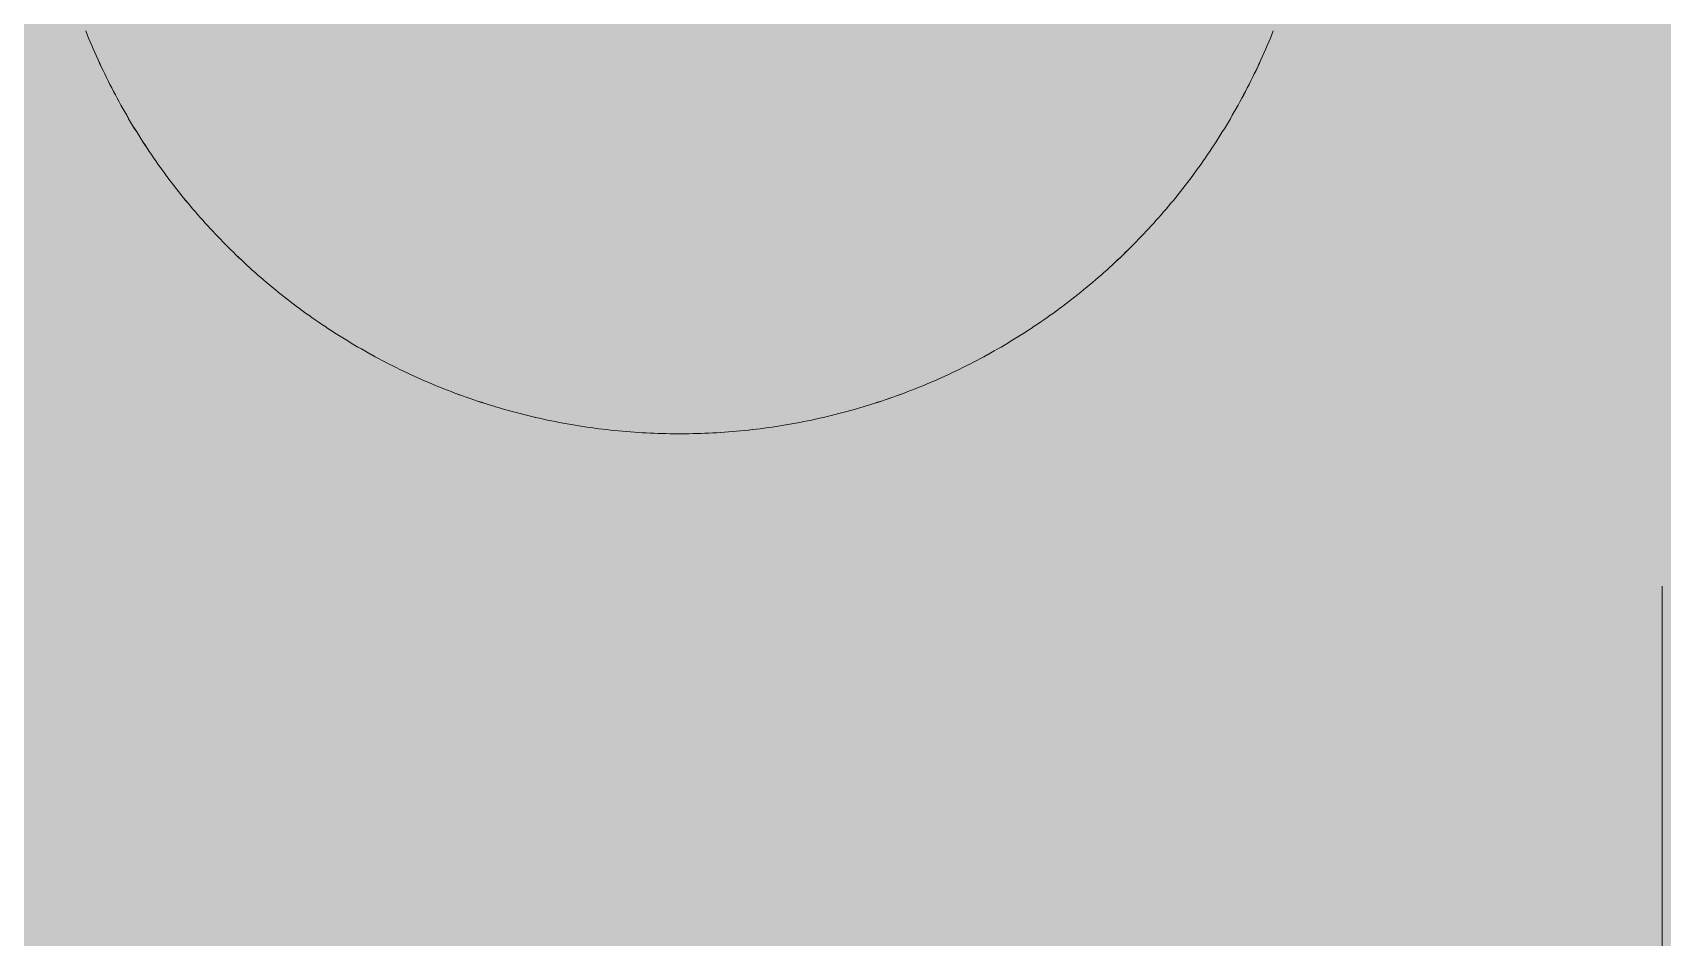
# Model space of a CAD drawing. Header units: millimetres. Extents: x 5622 to 8918, y 2044 to 6634.
# Drawn here: x 8590.27 to 8598.56, y 4890.51 to 4895.12 of the extents above; entities that cross this region are included whole.
import ezdxf

# ---------------------------------------------------------------- set-up
doc = ezdxf.new("R2010")
doc.units = ezdxf.units.MM
doc.linetypes.add('NASCOSTA', pattern=[9.525, 6.35, -3.175])
for name, color, linetype, lineweight in [('F_ARREDI', 7, 'Continuous', 5), ('F_FERRAMENTA', 253, 'Continuous', 5), ('F_MULTI laminato OPACO_retino', 1, 'Continuous', 5), ('F_Proiezioni', 253, 'NASCOSTA', 9)]:
    doc.layers.add(name, color=color, linetype=linetype, lineweight=lineweight)

# ---------------------------------------------------------------- blocks, each defined once
blk = doc.blocks.new("LIBRERIA_ingresso-living_sez._B.B'")
at = {"layer": 'F_MULTI laminato OPACO_retino', "true_color": 0x636466}
h = blk.add_hatch(color=251, dxfattribs=at)
h.dxf.hatch_style = 1
h.paths.add_polyline_path([(41313.1315, 11071.1262), (41913.1315, 11071.1262), (41913.1315, 13145.6262), (41313.1315, 13145.6262)])
at = {"layer": 'F_MULTI laminato OPACO_retino', "true_color": 0x939598}
h = blk.add_hatch(color=252, dxfattribs=at)
h.dxf.hatch_style = 1
h.paths.add_polyline_path([(41313.1315, 13145.6262), (41613.1315, 13145.6262), (41613.1315, 11071.1262), (41313.1315, 11071.1262)])
at = {"layer": 'F_Proiezioni', "color": 1}
for p, q in [((41594.1315, 12245.6259), (41594.1315, 12308.6259)), ((41586.118, 12302.409), (41586.1105, 12302.4276)), ((41586.1255, 12302.3904), (41586.118, 12302.409)), ((41592.1375, 12302.3904), (41592.1451, 12302.409)), ((41592.1451, 12302.409), (41592.1526, 12302.4276)), ((41586.1332, 12302.3719), (41586.1255, 12302.3904)), ((41586.141, 12302.3534), (41586.1332, 12302.3719)), ((41586.1489, 12302.335), (41586.141, 12302.3534)), ((41586.1569, 12302.3166), (41586.1489, 12302.335)), ((41592.1061, 12302.3166), (41592.1141, 12302.335)), ((41592.1141, 12302.335), (41592.122, 12302.3534)), ((41592.122, 12302.3534), (41592.1298, 12302.3719)), ((41592.1298, 12302.3719), (41592.1375, 12302.3904)), ((41586.1651, 12302.2983), (41586.1569, 12302.3166)), ((41586.1733, 12302.2801), (41586.1651, 12302.2983)), ((41586.1816, 12302.2619), (41586.1733, 12302.2801)), ((41586.1901, 12302.2438), (41586.1816, 12302.2619)), ((41586.1986, 12302.2257), (41586.1901, 12302.2438)), ((41592.0644, 12302.2257), (41592.073, 12302.2438)), ((41592.073, 12302.2438), (41592.0814, 12302.2619)), ((41592.0814, 12302.2619), (41592.0898, 12302.2801)), ((41592.0898, 12302.2801), (41592.098, 12302.2983)), ((41592.098, 12302.2983), (41592.1061, 12302.3166)), ((41586.2073, 12302.2077), (41586.1986, 12302.2257)), ((41586.2161, 12302.1898), (41586.2073, 12302.2077)), ((41586.2249, 12302.172), (41586.2161, 12302.1898)), ((41586.2339, 12302.1542), (41586.2249, 12302.172)), ((41592.0292, 12302.1542), (41592.0381, 12302.172)), ((41592.0381, 12302.172), (41592.047, 12302.1898)), ((41592.047, 12302.1898), (41592.0558, 12302.2077)), ((41592.0558, 12302.2077), (41592.0644, 12302.2257)), ((41586.243, 12302.1364), (41586.2339, 12302.1542)), ((41586.2522, 12302.1188), (41586.243, 12302.1364)), ((41586.2614, 12302.1012), (41586.2522, 12302.1188)), ((41586.2708, 12302.0837), (41586.2614, 12302.1012)), ((41586.2803, 12302.0662), (41586.2708, 12302.0837)), ((41591.9828, 12302.0662), (41591.9922, 12302.0837)), ((41591.9922, 12302.0837), (41592.0016, 12302.1012)), ((41592.0016, 12302.1012), (41592.0109, 12302.1188)), ((41592.0109, 12302.1188), (41592.0201, 12302.1364)), ((41592.0201, 12302.1364), (41592.0292, 12302.1542)), ((41586.2899, 12302.0488), (41586.2803, 12302.0662)), ((41586.2995, 12302.0315), (41586.2899, 12302.0488)), ((41586.3093, 12302.0143), (41586.2995, 12302.0315)), ((41586.3192, 12301.9971), (41586.3093, 12302.0143)), ((41586.3291, 12301.98), (41586.3192, 12301.9971)), ((41591.9339, 12301.98), (41591.9439, 12301.9971)), ((41591.9439, 12301.9971), (41591.9537, 12302.0143)), ((41591.9537, 12302.0143), (41591.9635, 12302.0315)), ((41591.9635, 12302.0315), (41591.9732, 12302.0488)), ((41591.9732, 12302.0488), (41591.9828, 12302.0662)), ((41586.3392, 12301.963), (41586.3291, 12301.98)), ((41586.3494, 12301.9461), (41586.3392, 12301.963)), ((41586.3596, 12301.9292), (41586.3494, 12301.9461)), ((41586.37, 12301.9124), (41586.3596, 12301.9292)), ((41586.3804, 12301.8957), (41586.37, 12301.9124)), ((41591.8827, 12301.8957), (41591.8931, 12301.9124)), ((41591.8931, 12301.9124), (41591.9034, 12301.9292)), ((41591.9034, 12301.9292), (41591.9137, 12301.9461)), ((41591.9137, 12301.9461), (41591.9238, 12301.963)), ((41591.9238, 12301.963), (41591.9339, 12301.98)), ((41586.3909, 12301.8791), (41586.3804, 12301.8957)), ((41586.4015, 12301.8625), (41586.3909, 12301.8791)), ((41586.4122, 12301.8461), (41586.4015, 12301.8625)), ((41586.423, 12301.8297), (41586.4122, 12301.8461)), ((41586.4339, 12301.8134), (41586.423, 12301.8297)), ((41591.8292, 12301.8134), (41591.84, 12301.8297)), ((41591.84, 12301.8297), (41591.8508, 12301.8461)), ((41591.8508, 12301.8461), (41591.8615, 12301.8625)), ((41591.8615, 12301.8625), (41591.8721, 12301.8791)), ((41591.8721, 12301.8791), (41591.8827, 12301.8957)), ((41586.4449, 12301.7972), (41586.4339, 12301.8134)), ((41586.4559, 12301.781), (41586.4449, 12301.7972)), ((41586.4671, 12301.765), (41586.4559, 12301.781)), ((41586.4783, 12301.749), (41586.4671, 12301.765)), ((41586.4896, 12301.7331), (41586.4783, 12301.749)), ((41591.7735, 12301.7331), (41591.7848, 12301.749)), ((41591.7848, 12301.749), (41591.796, 12301.765)), ((41591.796, 12301.765), (41591.8071, 12301.781)), ((41591.8071, 12301.781), (41591.8182, 12301.7972)), ((41591.8182, 12301.7972), (41591.8292, 12301.8134)), ((41586.501, 12301.7173), (41586.4896, 12301.7331)), ((41586.5124, 12301.7016), (41586.501, 12301.7173)), ((41586.524, 12301.686), (41586.5124, 12301.7016)), ((41586.5356, 12301.6705), (41586.524, 12301.686)), ((41586.5473, 12301.6551), (41586.5356, 12301.6705)), ((41591.7157, 12301.6551), (41591.7274, 12301.6705)), ((41591.7274, 12301.6705), (41591.7391, 12301.686)), ((41591.7391, 12301.686), (41591.7506, 12301.7016)), ((41591.7506, 12301.7016), (41591.7621, 12301.7173)), ((41591.7621, 12301.7173), (41591.7735, 12301.7331)), ((41586.5591, 12301.6397), (41586.5473, 12301.6551)), ((41586.571, 12301.6245), (41586.5591, 12301.6397)), ((41586.5829, 12301.6093), (41586.571, 12301.6245)), ((41586.5949, 12301.5942), (41586.5829, 12301.6093)), ((41586.607, 12301.5792), (41586.5949, 12301.5942)), ((41586.6191, 12301.5644), (41586.607, 12301.5792)), ((41591.6439, 12301.5644), (41591.6561, 12301.5792)), ((41591.6561, 12301.5792), (41591.6682, 12301.5942)), ((41591.6682, 12301.5942), (41591.6802, 12301.6093)), ((41591.6802, 12301.6093), (41591.6921, 12301.6245)), ((41591.6921, 12301.6245), (41591.7039, 12301.6397)), ((41591.7039, 12301.6397), (41591.7157, 12301.6551)), ((41586.6313, 12301.5496), (41586.6191, 12301.5644)), ((41586.6436, 12301.5349), (41586.6313, 12301.5496)), ((41586.656, 12301.5203), (41586.6436, 12301.5349)), ((41586.6684, 12301.5058), (41586.656, 12301.5203)), ((41586.6808, 12301.4913), (41586.6684, 12301.5058)), ((41586.6934, 12301.477), (41586.6808, 12301.4913)), ((41591.5697, 12301.477), (41591.5822, 12301.4913)), ((41591.5822, 12301.4913), (41591.5947, 12301.5058)), ((41591.5947, 12301.5058), (41591.6071, 12301.5203)), ((41591.6071, 12301.5203), (41591.6194, 12301.5349)), ((41591.6194, 12301.5349), (41591.6317, 12301.5496)), ((41591.6317, 12301.5496), (41591.6439, 12301.5644)), ((41586.706, 12301.4628), (41586.6934, 12301.477)), ((41586.7186, 12301.4487), (41586.706, 12301.4628)), ((41586.7314, 12301.4347), (41586.7186, 12301.4487)), ((41586.7441, 12301.4207), (41586.7314, 12301.4347)), ((41586.757, 12301.4069), (41586.7441, 12301.4207)), ((41591.5061, 12301.4069), (41591.5189, 12301.4207)), ((41591.5189, 12301.4207), (41591.5317, 12301.4347)), ((41591.5317, 12301.4347), (41591.5444, 12301.4487)), ((41591.5444, 12301.4487), (41591.5571, 12301.4628)), ((41591.5571, 12301.4628), (41591.5697, 12301.477)), ((41586.7699, 12301.3932), (41586.757, 12301.4069)), ((41586.7828, 12301.3796), (41586.7699, 12301.3932)), ((41586.7958, 12301.3661), (41586.7828, 12301.3796)), ((41586.8089, 12301.3526), (41586.7958, 12301.3661)), ((41586.822, 12301.3393), (41586.8089, 12301.3526)), ((41586.8351, 12301.3261), (41586.822, 12301.3393)), ((41586.8484, 12301.313), (41586.8351, 12301.3261)), ((41591.4147, 12301.313), (41591.4279, 12301.3261)), ((41591.4279, 12301.3261), (41591.4411, 12301.3393)), ((41591.4411, 12301.3393), (41591.4542, 12301.3526)), ((41591.4542, 12301.3526), (41591.4672, 12301.3661)), ((41591.4672, 12301.3661), (41591.4802, 12301.3796)), ((41591.4802, 12301.3796), (41591.4932, 12301.3932)), ((41591.4932, 12301.3932), (41591.5061, 12301.4069)), ((41586.8617, 12301.2999), (41586.8484, 12301.313)), ((41586.8752, 12301.2868), (41586.8617, 12301.2999)), ((41586.8887, 12301.2738), (41586.8752, 12301.2868)), ((41586.9024, 12301.2609), (41586.8887, 12301.2738)), ((41586.9162, 12301.248), (41586.9024, 12301.2609)), ((41586.9301, 12301.2351), (41586.9162, 12301.248)), ((41591.333, 12301.2351), (41591.3469, 12301.248)), ((41591.3469, 12301.248), (41591.3606, 12301.2609)), ((41591.3606, 12301.2609), (41591.3743, 12301.2738)), ((41591.3743, 12301.2738), (41591.3879, 12301.2868)), ((41591.3879, 12301.2868), (41591.4013, 12301.2999)), ((41591.4013, 12301.2999), (41591.4147, 12301.313)), ((41586.9441, 12301.2223), (41586.9301, 12301.2351)), ((41586.9582, 12301.2096), (41586.9441, 12301.2223)), ((41586.9724, 12301.1969), (41586.9582, 12301.2096)), ((41586.9867, 12301.1842), (41586.9724, 12301.1969)), ((41587.0011, 12301.1717), (41586.9867, 12301.1842)), ((41587.0156, 12301.1591), (41587.0011, 12301.1717)), ((41591.2475, 12301.1591), (41591.262, 12301.1717)), ((41591.262, 12301.1717), (41591.2764, 12301.1842)), ((41591.2764, 12301.1842), (41591.2907, 12301.1969)), ((41591.2907, 12301.1969), (41591.3049, 12301.2096)), ((41591.3049, 12301.2096), (41591.319, 12301.2223)), ((41591.319, 12301.2223), (41591.333, 12301.2351)), ((41587.0302, 12301.1467), (41587.0156, 12301.1591)), ((41587.0449, 12301.1343), (41587.0302, 12301.1467)), ((41587.0597, 12301.1219), (41587.0449, 12301.1343)), ((41587.0746, 12301.1097), (41587.0597, 12301.1219)), ((41587.0897, 12301.0975), (41587.0746, 12301.1097)), ((41587.1048, 12301.0853), (41587.0897, 12301.0975)), ((41587.12, 12301.0733), (41587.1048, 12301.0853)), ((41591.1431, 12301.0733), (41591.1583, 12301.0853)), ((41591.1583, 12301.0853), (41591.1734, 12301.0975)), ((41591.1734, 12301.0975), (41591.1884, 12301.1097)), ((41591.1884, 12301.1097), (41591.2033, 12301.1219)), ((41591.2033, 12301.1219), (41591.2181, 12301.1343)), ((41591.2181, 12301.1343), (41591.2329, 12301.1467)), ((41591.2329, 12301.1467), (41591.2475, 12301.1591)), ((41587.1353, 12301.0613), (41587.12, 12301.0733)), ((41587.1507, 12301.0494), (41587.1353, 12301.0613)), ((41587.1662, 12301.0375), (41587.1507, 12301.0494)), ((41587.1818, 12301.0257), (41587.1662, 12301.0375)), ((41587.1975, 12301.014), (41587.1818, 12301.0257)), ((41587.2133, 12301.0024), (41587.1975, 12301.014)), ((41587.2292, 12300.9909), (41587.2133, 12301.0024)), ((41591.0339, 12300.9909), (41591.0498, 12301.0024)), ((41591.0498, 12301.0024), (41591.0656, 12301.014)), ((41591.0656, 12301.014), (41591.0812, 12301.0257)), ((41591.0812, 12301.0257), (41591.0968, 12301.0375)), ((41591.0968, 12301.0375), (41591.1123, 12301.0494)), ((41591.1123, 12301.0494), (41591.1278, 12301.0613)), ((41591.1278, 12301.0613), (41591.1431, 12301.0733)), ((41587.2452, 12300.9794), (41587.2292, 12300.9909)), ((41587.2612, 12300.968), (41587.2452, 12300.9794)), ((41587.2774, 12300.9567), (41587.2612, 12300.968)), ((41587.2936, 12300.9455), (41587.2774, 12300.9567)), ((41587.31, 12300.9344), (41587.2936, 12300.9455)), ((41587.3264, 12300.9233), (41587.31, 12300.9344)), ((41587.3429, 12300.9124), (41587.3264, 12300.9233)), ((41587.3595, 12300.9015), (41587.3429, 12300.9124)), ((41590.9035, 12300.9015), (41590.9201, 12300.9124)), ((41590.9201, 12300.9124), (41590.9366, 12300.9233)), ((41590.9366, 12300.9233), (41590.9531, 12300.9344)), ((41590.9531, 12300.9344), (41590.9694, 12300.9455)), ((41590.9694, 12300.9455), (41590.9857, 12300.9567)), ((41590.9857, 12300.9567), (41591.0018, 12300.968)), ((41591.0018, 12300.968), (41591.0179, 12300.9794)), ((41591.0179, 12300.9794), (41591.0339, 12300.9909)), ((41587.3762, 12300.8907), (41587.3595, 12300.9015)), ((41587.393, 12300.88), (41587.3762, 12300.8907)), ((41587.4099, 12300.8694), (41587.393, 12300.88)), ((41587.4269, 12300.8589), (41587.4099, 12300.8694)), ((41587.4439, 12300.8485), (41587.4269, 12300.8589)), ((41587.461, 12300.8381), (41587.4439, 12300.8485)), ((41587.4782, 12300.8279), (41587.461, 12300.8381)), ((41587.4955, 12300.8178), (41587.4782, 12300.8279)), ((41590.7676, 12300.8178), (41590.7848, 12300.8279)), ((41590.7848, 12300.8279), (41590.802, 12300.8381)), ((41590.802, 12300.8381), (41590.8192, 12300.8485)), ((41590.8192, 12300.8485), (41590.8362, 12300.8589)), ((41590.8362, 12300.8589), (41590.8532, 12300.8694)), ((41590.8532, 12300.8694), (41590.87, 12300.88)), ((41590.87, 12300.88), (41590.8868, 12300.8907)), ((41590.8868, 12300.8907), (41590.9035, 12300.9015)), ((41587.5129, 12300.8077), (41587.4955, 12300.8178)), ((41587.5303, 12300.7978), (41587.5129, 12300.8077)), ((41587.5478, 12300.7879), (41587.5303, 12300.7978)), ((41587.5654, 12300.7782), (41587.5478, 12300.7879)), ((41587.5831, 12300.7686), (41587.5654, 12300.7782)), ((41587.6008, 12300.759), (41587.5831, 12300.7686)), ((41587.6186, 12300.7496), (41587.6008, 12300.759)), ((41587.6365, 12300.7402), (41587.6186, 12300.7496)), ((41590.6265, 12300.7402), (41590.6444, 12300.7496)), ((41590.6444, 12300.7496), (41590.6622, 12300.759)), ((41590.6622, 12300.759), (41590.68, 12300.7686)), ((41590.68, 12300.7686), (41590.6976, 12300.7782)), ((41590.6976, 12300.7782), (41590.7152, 12300.7879)), ((41590.7152, 12300.7879), (41590.7328, 12300.7978)), ((41590.7328, 12300.7978), (41590.7502, 12300.8077)), ((41590.7502, 12300.8077), (41590.7676, 12300.8178)), ((41587.6545, 12300.731), (41587.6365, 12300.7402)), ((41587.6725, 12300.7219), (41587.6545, 12300.731)), ((41587.6906, 12300.7128), (41587.6725, 12300.7219)), ((41587.7088, 12300.7039), (41587.6906, 12300.7128)), ((41587.727, 12300.6951), (41587.7088, 12300.7039)), ((41587.7453, 12300.6864), (41587.727, 12300.6951)), ((41587.7637, 12300.6778), (41587.7453, 12300.6864)), ((41587.7821, 12300.6693), (41587.7637, 12300.6778)), ((41587.8006, 12300.6609), (41587.7821, 12300.6693)), ((41590.4624, 12300.6609), (41590.4809, 12300.6693)), ((41590.4809, 12300.6693), (41590.4994, 12300.6778)), ((41590.4994, 12300.6778), (41590.5177, 12300.6864)), ((41590.5177, 12300.6864), (41590.536, 12300.6951)), ((41590.536, 12300.6951), (41590.5543, 12300.7039)), ((41590.5543, 12300.7039), (41590.5724, 12300.7128)), ((41590.5724, 12300.7128), (41590.5905, 12300.7219)), ((41590.5905, 12300.7219), (41590.6086, 12300.731)), ((41590.6086, 12300.731), (41590.6265, 12300.7402)), ((41587.8192, 12300.6527), (41587.8006, 12300.6609)), ((41587.8378, 12300.6445), (41587.8192, 12300.6527)), ((41587.8565, 12300.6365), (41587.8378, 12300.6445)), ((41587.8752, 12300.6286), (41587.8565, 12300.6365)), ((41587.894, 12300.6207), (41587.8752, 12300.6286)), ((41587.9129, 12300.613), (41587.894, 12300.6207)), ((41587.9318, 12300.6055), (41587.9129, 12300.613)), ((41587.9508, 12300.598), (41587.9318, 12300.6055)), ((41587.9698, 12300.5907), (41587.9508, 12300.598)), ((41587.9889, 12300.5834), (41587.9698, 12300.5907)), ((41588.008, 12300.5763), (41587.9889, 12300.5834)), ((41590.255, 12300.5763), (41590.2742, 12300.5834)), ((41590.2742, 12300.5834), (41590.2933, 12300.5907)), ((41590.2933, 12300.5907), (41590.3123, 12300.598)), ((41590.3123, 12300.598), (41590.3313, 12300.6055)), ((41590.3313, 12300.6055), (41590.3502, 12300.613)), ((41590.3502, 12300.613), (41590.369, 12300.6207)), ((41590.369, 12300.6207), (41590.3878, 12300.6286)), ((41590.3878, 12300.6286), (41590.4066, 12300.6365)), ((41590.4066, 12300.6365), (41590.4253, 12300.6445)), ((41590.4253, 12300.6445), (41590.4439, 12300.6527)), ((41590.4439, 12300.6527), (41590.4624, 12300.6609)), ((41588.0272, 12300.5693), (41588.008, 12300.5763)), ((41588.0464, 12300.5624), (41588.0272, 12300.5693)), ((41588.0657, 12300.5557), (41588.0464, 12300.5624)), ((41588.0851, 12300.5491), (41588.0657, 12300.5557)), ((41588.1044, 12300.5425), (41588.0851, 12300.5491)), ((41588.1239, 12300.5361), (41588.1044, 12300.5425)), ((41588.1433, 12300.5299), (41588.1239, 12300.5361)), ((41588.1628, 12300.5237), (41588.1433, 12300.5299)), ((41588.1824, 12300.5177), (41588.1628, 12300.5237)), ((41588.202, 12300.5117), (41588.1824, 12300.5177)), ((41588.2216, 12300.5059), (41588.202, 12300.5117)), ((41588.2413, 12300.5003), (41588.2216, 12300.5059)), ((41588.261, 12300.4947), (41588.2413, 12300.5003)), ((41590.0021, 12300.4947), (41590.0218, 12300.5003)), ((41590.0218, 12300.5003), (41590.0415, 12300.5059)), ((41590.0415, 12300.5059), (41590.0611, 12300.5117)), ((41590.0611, 12300.5117), (41590.0807, 12300.5177)), ((41590.0807, 12300.5177), (41590.1002, 12300.5237)), ((41590.1002, 12300.5237), (41590.1197, 12300.5299)), ((41590.1197, 12300.5299), (41590.1392, 12300.5361)), ((41590.1392, 12300.5361), (41590.1586, 12300.5425)), ((41590.1586, 12300.5425), (41590.178, 12300.5491)), ((41590.178, 12300.5491), (41590.1973, 12300.5557)), ((41590.1973, 12300.5557), (41590.2166, 12300.5624)), ((41590.2166, 12300.5624), (41590.2359, 12300.5693)), ((41590.2359, 12300.5693), (41590.255, 12300.5763)), ((41588.2807, 12300.4893), (41588.261, 12300.4947)), ((41588.3005, 12300.484), (41588.2807, 12300.4893)), ((41588.3203, 12300.4788), (41588.3005, 12300.484)), ((41588.3401, 12300.4738), (41588.3203, 12300.4788)), ((41588.36, 12300.4689), (41588.3401, 12300.4738)), ((41588.3798, 12300.4641), (41588.36, 12300.4689)), ((41588.3997, 12300.4594), (41588.3798, 12300.4641)), ((41588.4197, 12300.4548), (41588.3997, 12300.4594)), ((41588.4396, 12300.4504), (41588.4197, 12300.4548)), ((41588.4596, 12300.4461), (41588.4396, 12300.4504)), ((41588.4796, 12300.442), (41588.4596, 12300.4461)), ((41588.4996, 12300.4379), (41588.4796, 12300.442)), ((41588.5197, 12300.434), (41588.4996, 12300.4379)), ((41588.5397, 12300.4302), (41588.5197, 12300.434)), ((41588.5598, 12300.4266), (41588.5397, 12300.4302)), ((41588.5799, 12300.4231), (41588.5598, 12300.4266)), ((41588.6, 12300.4197), (41588.5799, 12300.4231)), ((41588.6201, 12300.4164), (41588.6, 12300.4197)), ((41588.6402, 12300.4133), (41588.6201, 12300.4164)), ((41589.6228, 12300.4133), (41589.643, 12300.4164)), ((41589.643, 12300.4164), (41589.6631, 12300.4197)), ((41589.6631, 12300.4197), (41589.6832, 12300.4231)), ((41589.6832, 12300.4231), (41589.7032, 12300.4266)), ((41589.7032, 12300.4266), (41589.7233, 12300.4302)), ((41589.7233, 12300.4302), (41589.7434, 12300.434)), ((41589.7434, 12300.434), (41589.7634, 12300.4379)), ((41589.7634, 12300.4379), (41589.7834, 12300.442)), ((41589.7834, 12300.442), (41589.8034, 12300.4461)), ((41589.8034, 12300.4461), (41589.8234, 12300.4504)), ((41589.8234, 12300.4504), (41589.8434, 12300.4548)), ((41589.8434, 12300.4548), (41589.8633, 12300.4594)), ((41589.8633, 12300.4594), (41589.8832, 12300.4641)), ((41589.8832, 12300.4641), (41589.9031, 12300.4689)), ((41589.9031, 12300.4689), (41589.923, 12300.4738)), ((41589.923, 12300.4738), (41589.9428, 12300.4788)), ((41589.9428, 12300.4788), (41589.9626, 12300.484)), ((41589.9626, 12300.484), (41589.9824, 12300.4893)), ((41589.9824, 12300.4893), (41590.0021, 12300.4947)), ((41588.6603, 12300.4103), (41588.6402, 12300.4133)), ((41588.6805, 12300.4074), (41588.6603, 12300.4103)), ((41588.7006, 12300.4047), (41588.6805, 12300.4074)), ((41588.7207, 12300.402), (41588.7006, 12300.4047)), ((41588.7409, 12300.3995), (41588.7207, 12300.402)), ((41588.761, 12300.3972), (41588.7409, 12300.3995)), ((41588.7811, 12300.3949), (41588.761, 12300.3972)), ((41588.8013, 12300.3928), (41588.7811, 12300.3949)), ((41588.8214, 12300.3908), (41588.8013, 12300.3928)), ((41588.8415, 12300.3889), (41588.8214, 12300.3908)), ((41588.8616, 12300.3872), (41588.8415, 12300.3889)), ((41588.8817, 12300.3856), (41588.8616, 12300.3872)), ((41588.9018, 12300.3841), (41588.8817, 12300.3856)), ((41588.9219, 12300.3827), (41588.9018, 12300.3841)), ((41588.942, 12300.3815), (41588.9219, 12300.3827)), ((41588.962, 12300.3804), (41588.942, 12300.3815)), ((41588.982, 12300.3794), (41588.962, 12300.3804)), ((41589.002, 12300.3785), (41588.982, 12300.3794)), ((41589.022, 12300.3778), (41589.002, 12300.3785)), ((41589.042, 12300.3772), (41589.022, 12300.3778)), ((41589.0619, 12300.3767), (41589.042, 12300.3772)), ((41589.0819, 12300.3763), (41589.0619, 12300.3767)), ((41589.1017, 12300.376), (41589.0819, 12300.3763)), ((41589.1216, 12300.3759), (41589.1017, 12300.376)), ((41589.1216, 12300.3759), (41589.1414, 12300.3759)), ((41589.1414, 12300.3759), (41589.1613, 12300.376)), ((41589.1613, 12300.376), (41589.1812, 12300.3763)), ((41589.1812, 12300.3763), (41589.2011, 12300.3767)), ((41589.2011, 12300.3767), (41589.2211, 12300.3772)), ((41589.2211, 12300.3772), (41589.241, 12300.3778)), ((41589.241, 12300.3778), (41589.261, 12300.3785)), ((41589.261, 12300.3785), (41589.281, 12300.3794)), ((41589.281, 12300.3794), (41589.3011, 12300.3804)), ((41589.3011, 12300.3804), (41589.3211, 12300.3815)), ((41589.3211, 12300.3815), (41589.3412, 12300.3827)), ((41589.3412, 12300.3827), (41589.3612, 12300.3841)), ((41589.3612, 12300.3841), (41589.3813, 12300.3856)), ((41589.3813, 12300.3856), (41589.4014, 12300.3872)), ((41589.4014, 12300.3872), (41589.4215, 12300.3889)), ((41589.4215, 12300.3889), (41589.4417, 12300.3908)), ((41589.4417, 12300.3908), (41589.4618, 12300.3928)), ((41589.4618, 12300.3928), (41589.4819, 12300.3949)), ((41589.4819, 12300.3949), (41589.502, 12300.3972)), ((41589.502, 12300.3972), (41589.5222, 12300.3995)), ((41589.5222, 12300.3995), (41589.5423, 12300.402)), ((41589.5423, 12300.402), (41589.5625, 12300.4047)), ((41589.5625, 12300.4047), (41589.5826, 12300.4074)), ((41589.5826, 12300.4074), (41589.6027, 12300.4103)), ((41589.6027, 12300.4103), (41589.6228, 12300.4133))]:
    blk.add_line(p, q, dxfattribs=at)

msp = doc.modelspace()

# ---------------------------------------------------------------- linework, layer by layer
at = {"layer": 'F_FERRAMENTA', "linetype": 'NASCOSTA'}
for p, q in [((8598.5628, 4838.3265), (8598.5628, 4901.3265)), ((8590.5492, 4895.1095), (8590.5417, 4895.1282)), ((8590.5568, 4895.0909), (8590.5492, 4895.1095)), ((8596.5688, 4895.0909), (8596.5763, 4895.1095)), ((8596.5763, 4895.1095), (8596.5838, 4895.1282)), ((8590.5645, 4895.0724), (8590.5568, 4895.0909)), ((8590.5723, 4895.0539), (8590.5645, 4895.0724)), ((8590.5802, 4895.0355), (8590.5723, 4895.0539)), ((8590.5882, 4895.0172), (8590.5802, 4895.0355)), ((8596.5374, 4895.0172), (8596.5454, 4895.0355)), ((8596.5454, 4895.0355), (8596.5533, 4895.0539)), ((8596.5533, 4895.0539), (8596.5611, 4895.0724)), ((8596.5611, 4895.0724), (8596.5688, 4895.0909)), ((8590.5963, 4894.9989), (8590.5882, 4895.0172)), ((8590.6045, 4894.9806), (8590.5963, 4894.9989)), ((8590.6129, 4894.9625), (8590.6045, 4894.9806)), ((8590.6213, 4894.9443), (8590.6129, 4894.9625)), ((8590.6299, 4894.9263), (8590.6213, 4894.9443)), ((8596.4957, 4894.9263), (8596.5042, 4894.9443)), ((8596.5042, 4894.9443), (8596.5127, 4894.9625)), ((8596.5127, 4894.9625), (8596.521, 4894.9806)), ((8596.521, 4894.9806), (8596.5292, 4894.9989)), ((8596.5292, 4894.9989), (8596.5374, 4895.0172)), ((8590.6385, 4894.9083), (8590.6299, 4894.9263)), ((8590.6473, 4894.8904), (8590.6385, 4894.9083)), ((8590.6562, 4894.8725), (8590.6473, 4894.8904)), ((8590.6651, 4894.8547), (8590.6562, 4894.8725)), ((8596.4604, 4894.8547), (8596.4694, 4894.8725)), ((8596.4694, 4894.8725), (8596.4782, 4894.8904)), ((8596.4782, 4894.8904), (8596.487, 4894.9083)), ((8596.487, 4894.9083), (8596.4957, 4894.9263)), ((8590.6742, 4894.837), (8590.6651, 4894.8547)), ((8590.6834, 4894.8193), (8590.6742, 4894.837)), ((8590.6927, 4894.8017), (8590.6834, 4894.8193)), ((8590.7021, 4894.7842), (8590.6927, 4894.8017)), ((8590.7115, 4894.7667), (8590.7021, 4894.7842)), ((8596.414, 4894.7667), (8596.4235, 4894.7842)), ((8596.4235, 4894.7842), (8596.4329, 4894.8017)), ((8596.4329, 4894.8017), (8596.4421, 4894.8193)), ((8596.4421, 4894.8193), (8596.4513, 4894.837)), ((8596.4513, 4894.837), (8596.4604, 4894.8547)), ((8590.7211, 4894.7494), (8590.7115, 4894.7667)), ((8590.7308, 4894.7321), (8590.7211, 4894.7494)), ((8590.7406, 4894.7148), (8590.7308, 4894.7321)), ((8590.7504, 4894.6977), (8590.7406, 4894.7148)), ((8590.7604, 4894.6806), (8590.7504, 4894.6977)), ((8596.3652, 4894.6806), (8596.3751, 4894.6977)), ((8596.3751, 4894.6977), (8596.385, 4894.7148)), ((8596.385, 4894.7148), (8596.3948, 4894.7321)), ((8596.3948, 4894.7321), (8596.4044, 4894.7494)), ((8596.4044, 4894.7494), (8596.414, 4894.7667)), ((8590.7705, 4894.6635), (8590.7604, 4894.6806)), ((8590.7806, 4894.6466), (8590.7705, 4894.6635)), ((8590.7909, 4894.6297), (8590.7806, 4894.6466)), ((8590.8012, 4894.613), (8590.7909, 4894.6297)), ((8590.8116, 4894.5962), (8590.8012, 4894.613)), ((8596.3139, 4894.5962), (8596.3243, 4894.613)), ((8596.3243, 4894.613), (8596.3347, 4894.6297)), ((8596.3347, 4894.6297), (8596.3449, 4894.6466)), ((8596.3449, 4894.6466), (8596.3551, 4894.6635)), ((8596.3551, 4894.6635), (8596.3652, 4894.6806)), ((8590.8222, 4894.5796), (8590.8116, 4894.5962)), ((8590.8328, 4894.5631), (8590.8222, 4894.5796)), ((8590.8435, 4894.5466), (8590.8328, 4894.5631)), ((8590.8543, 4894.5302), (8590.8435, 4894.5466)), ((8590.8651, 4894.5139), (8590.8543, 4894.5302)), ((8596.2604, 4894.5139), (8596.2713, 4894.5302)), ((8596.2713, 4894.5302), (8596.2821, 4894.5466)), ((8596.2821, 4894.5466), (8596.2928, 4894.5631)), ((8596.2928, 4894.5631), (8596.3034, 4894.5796)), ((8596.3034, 4894.5796), (8596.3139, 4894.5962)), ((8590.8761, 4894.4977), (8590.8651, 4894.5139)), ((8590.8872, 4894.4816), (8590.8761, 4894.4977)), ((8590.8983, 4894.4655), (8590.8872, 4894.4816)), ((8590.9095, 4894.4496), (8590.8983, 4894.4655)), ((8590.9208, 4894.4337), (8590.9095, 4894.4496)), ((8596.2047, 4894.4337), (8596.216, 4894.4496)), ((8596.216, 4894.4496), (8596.2272, 4894.4655)), ((8596.2272, 4894.4655), (8596.2384, 4894.4816)), ((8596.2384, 4894.4816), (8596.2494, 4894.4977)), ((8596.2494, 4894.4977), (8596.2604, 4894.5139)), ((8590.9322, 4894.4179), (8590.9208, 4894.4337)), ((8590.9437, 4894.4022), (8590.9322, 4894.4179)), ((8590.9552, 4894.3866), (8590.9437, 4894.4022)), ((8590.9669, 4894.3711), (8590.9552, 4894.3866)), ((8590.9786, 4894.3556), (8590.9669, 4894.3711)), ((8596.147, 4894.3556), (8596.1587, 4894.3711)), ((8596.1587, 4894.3711), (8596.1703, 4894.3866)), ((8596.1703, 4894.3866), (8596.1819, 4894.4022)), ((8596.1819, 4894.4022), (8596.1933, 4894.4179)), ((8596.1933, 4894.4179), (8596.2047, 4894.4337)), ((8590.9904, 4894.3403), (8590.9786, 4894.3556)), ((8591.0022, 4894.325), (8590.9904, 4894.3403)), ((8591.0141, 4894.3098), (8591.0022, 4894.325)), ((8591.0261, 4894.2948), (8591.0141, 4894.3098)), ((8591.0382, 4894.2798), (8591.0261, 4894.2948)), ((8591.0504, 4894.2649), (8591.0382, 4894.2798)), ((8596.0752, 4894.2649), (8596.0873, 4894.2798)), ((8596.0873, 4894.2798), (8596.0994, 4894.2948)), ((8596.0994, 4894.2948), (8596.1114, 4894.3098)), ((8596.1114, 4894.3098), (8596.1233, 4894.325)), ((8596.1233, 4894.325), (8596.1352, 4894.3403)), ((8596.1352, 4894.3403), (8596.147, 4894.3556)), ((8591.0626, 4894.2501), (8591.0504, 4894.2649)), ((8591.0749, 4894.2354), (8591.0626, 4894.2501)), ((8591.0872, 4894.2208), (8591.0749, 4894.2354)), ((8591.0996, 4894.2063), (8591.0872, 4894.2208)), ((8591.1121, 4894.1919), (8591.0996, 4894.2063)), ((8596.0135, 4894.1919), (8596.0259, 4894.2063)), ((8596.0259, 4894.2063), (8596.0383, 4894.2208)), ((8596.0383, 4894.2208), (8596.0507, 4894.2354)), ((8596.0507, 4894.2354), (8596.063, 4894.2501)), ((8596.063, 4894.2501), (8596.0752, 4894.2649)), ((8591.1246, 4894.1776), (8591.1121, 4894.1919)), ((8591.1372, 4894.1634), (8591.1246, 4894.1776)), ((8591.1499, 4894.1492), (8591.1372, 4894.1634)), ((8591.1626, 4894.1352), (8591.1499, 4894.1492)), ((8591.1754, 4894.1213), (8591.1626, 4894.1352)), ((8591.1882, 4894.1075), (8591.1754, 4894.1213)), ((8595.9373, 4894.1075), (8595.9502, 4894.1213)), ((8595.9502, 4894.1213), (8595.9629, 4894.1352)), ((8595.9629, 4894.1352), (8595.9757, 4894.1492)), ((8595.9757, 4894.1492), (8595.9883, 4894.1634)), ((8595.9883, 4894.1634), (8596.0009, 4894.1776)), ((8596.0009, 4894.1776), (8596.0135, 4894.1919)), ((8591.2011, 4894.0937), (8591.1882, 4894.1075)), ((8591.2141, 4894.0801), (8591.2011, 4894.0937)), ((8591.2271, 4894.0666), (8591.2141, 4894.0801)), ((8591.2401, 4894.0532), (8591.2271, 4894.0666)), ((8591.2532, 4894.0399), (8591.2401, 4894.0532)), ((8591.2664, 4894.0267), (8591.2532, 4894.0399)), ((8595.8592, 4894.0267), (8595.8723, 4894.0399)), ((8595.8723, 4894.0399), (8595.8854, 4894.0532)), ((8595.8854, 4894.0532), (8595.8985, 4894.0666)), ((8595.8985, 4894.0666), (8595.9115, 4894.0801)), ((8595.9115, 4894.0801), (8595.9244, 4894.0937)), ((8595.9244, 4894.0937), (8595.9373, 4894.1075)), ((8591.2796, 4894.0135), (8591.2664, 4894.0267)), ((8591.293, 4894.0004), (8591.2796, 4894.0135)), ((8591.3064, 4893.9874), (8591.293, 4894.0004)), ((8591.32, 4893.9744), (8591.3064, 4893.9874)), ((8591.3337, 4893.9614), (8591.32, 4893.9744)), ((8591.3474, 4893.9485), (8591.3337, 4893.9614)), ((8591.3613, 4893.9357), (8591.3474, 4893.9485)), ((8595.7642, 4893.9357), (8595.7781, 4893.9485)), ((8595.7781, 4893.9485), (8595.7919, 4893.9614)), ((8595.7919, 4893.9614), (8595.8056, 4893.9744)), ((8595.8056, 4893.9744), (8595.8191, 4893.9874)), ((8595.8191, 4893.9874), (8595.8326, 4894.0004)), ((8595.8326, 4894.0004), (8595.8459, 4894.0135)), ((8595.8459, 4894.0135), (8595.8592, 4894.0267)), ((8591.3753, 4893.9229), (8591.3613, 4893.9357)), ((8591.3894, 4893.9101), (8591.3753, 4893.9229)), ((8591.4036, 4893.8974), (8591.3894, 4893.9101)), ((8591.4179, 4893.8848), (8591.4036, 4893.8974)), ((8591.4323, 4893.8722), (8591.4179, 4893.8848)), ((8591.4468, 4893.8597), (8591.4323, 4893.8722)), ((8595.6787, 4893.8597), (8595.6932, 4893.8722)), ((8595.6932, 4893.8722), (8595.7076, 4893.8848)), ((8595.7076, 4893.8848), (8595.7219, 4893.8974)), ((8595.7219, 4893.8974), (8595.7361, 4893.9101)), ((8595.7361, 4893.9101), (8595.7502, 4893.9229)), ((8595.7502, 4893.9229), (8595.7642, 4893.9357)), ((8591.4614, 4893.8472), (8591.4468, 4893.8597)), ((8591.4762, 4893.8348), (8591.4614, 4893.8472)), ((8591.491, 4893.8225), (8591.4762, 4893.8348)), ((8591.5059, 4893.8102), (8591.491, 4893.8225)), ((8591.5209, 4893.798), (8591.5059, 4893.8102)), ((8591.536, 4893.7859), (8591.5209, 4893.798)), ((8591.5512, 4893.7738), (8591.536, 4893.7859)), ((8595.5743, 4893.7738), (8595.5895, 4893.7859)), ((8595.5895, 4893.7859), (8595.6046, 4893.798)), ((8595.6046, 4893.798), (8595.6197, 4893.8102)), ((8595.6197, 4893.8102), (8595.6346, 4893.8225)), ((8595.6346, 4893.8225), (8595.6494, 4893.8348)), ((8595.6494, 4893.8348), (8595.6641, 4893.8472)), ((8595.6641, 4893.8472), (8595.6787, 4893.8597)), ((8591.5665, 4893.7618), (8591.5512, 4893.7738)), ((8591.582, 4893.7499), (8591.5665, 4893.7618)), ((8591.5975, 4893.7381), (8591.582, 4893.7499)), ((8591.6131, 4893.7263), (8591.5975, 4893.7381)), ((8591.6287, 4893.7146), (8591.6131, 4893.7263)), ((8591.6445, 4893.703), (8591.6287, 4893.7146)), ((8591.6604, 4893.6914), (8591.6445, 4893.703)), ((8595.4651, 4893.6914), (8595.481, 4893.703)), ((8595.481, 4893.703), (8595.4968, 4893.7146)), ((8595.4968, 4893.7146), (8595.5125, 4893.7263)), ((8595.5125, 4893.7263), (8595.5281, 4893.7381)), ((8595.5281, 4893.7381), (8595.5436, 4893.7499)), ((8595.5436, 4893.7499), (8595.559, 4893.7618)), ((8595.559, 4893.7618), (8595.5743, 4893.7738)), ((8591.6764, 4893.6799), (8591.6604, 4893.6914)), ((8591.6925, 4893.6686), (8591.6764, 4893.6799)), ((8591.7086, 4893.6573), (8591.6925, 4893.6686)), ((8591.7249, 4893.646), (8591.7086, 4893.6573)), ((8591.7412, 4893.6349), (8591.7249, 4893.646)), ((8591.7577, 4893.6239), (8591.7412, 4893.6349)), ((8591.7742, 4893.6129), (8591.7577, 4893.6239)), ((8595.3514, 4893.6129), (8595.3679, 4893.6239)), ((8595.3679, 4893.6239), (8595.3843, 4893.6349)), ((8595.3843, 4893.6349), (8595.4007, 4893.646)), ((8595.4007, 4893.646), (8595.4169, 4893.6573)), ((8595.4169, 4893.6573), (8595.4331, 4893.6686)), ((8595.4331, 4893.6686), (8595.4491, 4893.6799)), ((8595.4491, 4893.6799), (8595.4651, 4893.6914)), ((8591.7908, 4893.602), (8591.7742, 4893.6129)), ((8591.8075, 4893.5912), (8591.7908, 4893.602)), ((8591.8243, 4893.5805), (8591.8075, 4893.5912)), ((8591.8411, 4893.5699), (8591.8243, 4893.5805)), ((8591.8581, 4893.5594), (8591.8411, 4893.5699)), ((8591.8751, 4893.549), (8591.8581, 4893.5594)), ((8591.8923, 4893.5387), (8591.8751, 4893.549)), ((8591.9095, 4893.5285), (8591.8923, 4893.5387)), ((8595.2161, 4893.5285), (8595.2333, 4893.5387)), ((8595.2333, 4893.5387), (8595.2504, 4893.549)), ((8595.2504, 4893.549), (8595.2674, 4893.5594)), ((8595.2674, 4893.5594), (8595.2844, 4893.5699)), ((8595.2844, 4893.5699), (8595.3013, 4893.5805)), ((8595.3013, 4893.5805), (8595.3181, 4893.5912)), ((8595.3181, 4893.5912), (8595.3348, 4893.602)), ((8595.3348, 4893.602), (8595.3514, 4893.6129)), ((8591.9267, 4893.5183), (8591.9095, 4893.5285)), ((8591.9441, 4893.5083), (8591.9267, 4893.5183)), ((8591.9615, 4893.4983), (8591.9441, 4893.5083)), ((8591.9791, 4893.4885), (8591.9615, 4893.4983)), ((8591.9967, 4893.4787), (8591.9791, 4893.4885)), ((8592.0143, 4893.4691), (8591.9967, 4893.4787)), ((8592.0321, 4893.4596), (8592.0143, 4893.4691)), ((8592.0499, 4893.4501), (8592.0321, 4893.4596)), ((8592.0678, 4893.4408), (8592.0499, 4893.4501)), ((8595.0578, 4893.4408), (8595.0757, 4893.4501)), ((8595.0757, 4893.4501), (8595.0935, 4893.4596)), ((8595.0935, 4893.4596), (8595.1112, 4893.4691)), ((8595.1112, 4893.4691), (8595.1289, 4893.4787)), ((8595.1289, 4893.4787), (8595.1465, 4893.4885)), ((8595.1465, 4893.4885), (8595.164, 4893.4983)), ((8595.164, 4893.4983), (8595.1814, 4893.5083)), ((8595.1814, 4893.5083), (8595.1988, 4893.5183)), ((8595.1988, 4893.5183), (8595.2161, 4893.5285)), ((8592.0857, 4893.4315), (8592.0678, 4893.4408)), ((8592.1038, 4893.4224), (8592.0857, 4893.4315)), ((8592.1219, 4893.4134), (8592.1038, 4893.4224)), ((8592.14, 4893.4045), (8592.1219, 4893.4134)), ((8592.1583, 4893.3956), (8592.14, 4893.4045)), ((8592.1766, 4893.3869), (8592.1583, 4893.3956)), ((8592.1949, 4893.3783), (8592.1766, 4893.3869)), ((8592.2134, 4893.3698), (8592.1949, 4893.3783)), ((8592.2319, 4893.3615), (8592.2134, 4893.3698)), ((8594.8937, 4893.3615), (8594.9122, 4893.3698)), ((8594.9122, 4893.3698), (8594.9306, 4893.3783)), ((8594.9306, 4893.3783), (8594.949, 4893.3869)), ((8594.949, 4893.3869), (8594.9673, 4893.3956)), ((8594.9673, 4893.3956), (8594.9855, 4893.4045)), ((8594.9855, 4893.4045), (8595.0037, 4893.4134)), ((8595.0037, 4893.4134), (8595.0218, 4893.4224)), ((8595.0218, 4893.4224), (8595.0398, 4893.4315)), ((8595.0398, 4893.4315), (8595.0578, 4893.4408)), ((8592.2504, 4893.3532), (8592.2319, 4893.3615)), ((8592.269, 4893.3451), (8592.2504, 4893.3532)), ((8592.2877, 4893.337), (8592.269, 4893.3451)), ((8592.3065, 4893.3291), (8592.2877, 4893.337)), ((8592.3253, 4893.3213), (8592.3065, 4893.3291)), ((8592.3441, 4893.3136), (8592.3253, 4893.3213)), ((8592.363, 4893.306), (8592.3441, 4893.3136)), ((8592.382, 4893.2986), (8592.363, 4893.306)), ((8592.401, 4893.2912), (8592.382, 4893.2986)), ((8592.4201, 4893.284), (8592.401, 4893.2912)), ((8594.7054, 4893.284), (8594.7245, 4893.2912)), ((8594.7245, 4893.2912), (8594.7435, 4893.2986)), ((8594.7435, 4893.2986), (8594.7625, 4893.306)), ((8594.7625, 4893.306), (8594.7814, 4893.3136)), ((8594.7814, 4893.3136), (8594.8003, 4893.3213)), ((8594.8003, 4893.3213), (8594.8191, 4893.3291)), ((8594.8191, 4893.3291), (8594.8378, 4893.337)), ((8594.8378, 4893.337), (8594.8565, 4893.3451)), ((8594.8565, 4893.3451), (8594.8751, 4893.3532)), ((8594.8751, 4893.3532), (8594.8937, 4893.3615)), ((8592.4393, 4893.2769), (8592.4201, 4893.284)), ((8592.4584, 4893.2699), (8592.4393, 4893.2769)), ((8592.4777, 4893.263), (8592.4584, 4893.2699)), ((8592.497, 4893.2562), (8592.4777, 4893.263)), ((8592.5163, 4893.2496), (8592.497, 4893.2562)), ((8592.5357, 4893.2431), (8592.5163, 4893.2496)), ((8592.5551, 4893.2367), (8592.5357, 4893.2431)), ((8592.5746, 4893.2304), (8592.5551, 4893.2367)), ((8592.5941, 4893.2242), (8592.5746, 4893.2304)), ((8592.6136, 4893.2182), (8592.5941, 4893.2242)), ((8592.6332, 4893.2123), (8592.6136, 4893.2182)), ((8592.6528, 4893.2065), (8592.6332, 4893.2123)), ((8592.6725, 4893.2008), (8592.6528, 4893.2065)), ((8594.453, 4893.2008), (8594.4727, 4893.2065)), ((8594.4727, 4893.2065), (8594.4923, 4893.2123)), ((8594.4923, 4893.2123), (8594.5119, 4893.2182)), ((8594.5119, 4893.2182), (8594.5315, 4893.2242)), ((8594.5315, 4893.2242), (8594.551, 4893.2304)), ((8594.551, 4893.2304), (8594.5704, 4893.2367)), ((8594.5704, 4893.2367), (8594.5899, 4893.2431)), ((8594.5899, 4893.2431), (8594.6092, 4893.2496)), ((8594.6092, 4893.2496), (8594.6286, 4893.2562)), ((8594.6286, 4893.2562), (8594.6479, 4893.263)), ((8594.6479, 4893.263), (8594.6671, 4893.2699)), ((8594.6671, 4893.2699), (8594.6863, 4893.2769)), ((8594.6863, 4893.2769), (8594.7054, 4893.284)), ((8592.6922, 4893.1953), (8592.6725, 4893.2008)), ((8592.7119, 4893.1898), (8592.6922, 4893.1953)), ((8592.7317, 4893.1845), (8592.7119, 4893.1898)), ((8592.7515, 4893.1794), (8592.7317, 4893.1845)), ((8592.7713, 4893.1743), (8592.7515, 4893.1794)), ((8592.7912, 4893.1694), (8592.7713, 4893.1743)), ((8592.8111, 4893.1646), (8592.7912, 4893.1694)), ((8592.831, 4893.1599), (8592.8111, 4893.1646)), ((8592.8509, 4893.1554), (8592.831, 4893.1599)), ((8592.8709, 4893.151), (8592.8509, 4893.1554)), ((8592.8909, 4893.1467), (8592.8709, 4893.151)), ((8592.9109, 4893.1425), (8592.8909, 4893.1467)), ((8592.9309, 4893.1385), (8592.9109, 4893.1425)), ((8592.9509, 4893.1346), (8592.9309, 4893.1385)), ((8592.971, 4893.1308), (8592.9509, 4893.1346)), ((8592.9911, 4893.1271), (8592.971, 4893.1308)), ((8593.0111, 4893.1236), (8592.9911, 4893.1271)), ((8593.0312, 4893.1202), (8593.0111, 4893.1236)), ((8593.0513, 4893.117), (8593.0312, 4893.1202)), ((8594.0742, 4893.117), (8594.0943, 4893.1202)), ((8594.0943, 4893.1202), (8594.1144, 4893.1236)), ((8594.1144, 4893.1236), (8594.1345, 4893.1271)), ((8594.1345, 4893.1271), (8594.1546, 4893.1308)), ((8594.1546, 4893.1308), (8594.1746, 4893.1346)), ((8594.1746, 4893.1346), (8594.1947, 4893.1385)), ((8594.1947, 4893.1385), (8594.2147, 4893.1425)), ((8594.2147, 4893.1425), (8594.2347, 4893.1467)), ((8594.2347, 4893.1467), (8594.2547, 4893.151)), ((8594.2547, 4893.151), (8594.2746, 4893.1554)), ((8594.2746, 4893.1554), (8594.2946, 4893.1599)), ((8594.2946, 4893.1599), (8594.3145, 4893.1646)), ((8594.3145, 4893.1646), (8594.3343, 4893.1694)), ((8594.3343, 4893.1694), (8594.3542, 4893.1743)), ((8594.3542, 4893.1743), (8594.374, 4893.1794)), ((8594.374, 4893.1794), (8594.3938, 4893.1845)), ((8594.3938, 4893.1845), (8594.4136, 4893.1898)), ((8594.4136, 4893.1898), (8594.4333, 4893.1953)), ((8594.4333, 4893.1953), (8594.453, 4893.2008)), ((8593.0715, 4893.1138), (8593.0513, 4893.117)), ((8593.0916, 4893.1108), (8593.0715, 4893.1138)), ((8593.1117, 4893.108), (8593.0916, 4893.1108)), ((8593.1318, 4893.1052), (8593.1117, 4893.108)), ((8593.152, 4893.1026), (8593.1318, 4893.1052)), ((8593.1721, 4893.1001), (8593.152, 4893.1026)), ((8593.1923, 4893.0977), (8593.1721, 4893.1001)), ((8593.2124, 4893.0955), (8593.1923, 4893.0977)), ((8593.2325, 4893.0933), (8593.2124, 4893.0955)), ((8593.2526, 4893.0914), (8593.2325, 4893.0933)), ((8593.2728, 4893.0895), (8593.2526, 4893.0914)), ((8593.2929, 4893.0877), (8593.2728, 4893.0895)), ((8593.313, 4893.0861), (8593.2929, 4893.0877)), ((8593.3331, 4893.0846), (8593.313, 4893.0861)), ((8593.3531, 4893.0833), (8593.3331, 4893.0846)), ((8593.3732, 4893.082), (8593.3531, 4893.0833)), ((8593.3932, 4893.0809), (8593.3732, 4893.082)), ((8593.4133, 4893.0799), (8593.3932, 4893.0809)), ((8593.4333, 4893.0791), (8593.4133, 4893.0799)), ((8593.4533, 4893.0783), (8593.4333, 4893.0791)), ((8593.4732, 4893.0777), (8593.4533, 4893.0783)), ((8593.4932, 4893.0772), (8593.4732, 4893.0777)), ((8593.5131, 4893.0768), (8593.4932, 4893.0772)), ((8593.533, 4893.0766), (8593.5131, 4893.0768)), ((8593.5529, 4893.0765), (8593.533, 4893.0766)), ((8593.5529, 4893.0765), (8593.5727, 4893.0765)), ((8593.5727, 4893.0765), (8593.5926, 4893.0766)), ((8593.5926, 4893.0766), (8593.6124, 4893.0768)), ((8593.6124, 4893.0768), (8593.6324, 4893.0772)), ((8593.6324, 4893.0772), (8593.6523, 4893.0777)), ((8593.6523, 4893.0777), (8593.6723, 4893.0783)), ((8593.6723, 4893.0783), (8593.6923, 4893.0791)), ((8593.6923, 4893.0791), (8593.7123, 4893.0799)), ((8593.7123, 4893.0799), (8593.7323, 4893.0809)), ((8593.7323, 4893.0809), (8593.7523, 4893.082)), ((8593.7523, 4893.082), (8593.7724, 4893.0833)), ((8593.7724, 4893.0833), (8593.7925, 4893.0846)), ((8593.7925, 4893.0846), (8593.8126, 4893.0861)), ((8593.8126, 4893.0861), (8593.8327, 4893.0877)), ((8593.8327, 4893.0877), (8593.8528, 4893.0895)), ((8593.8528, 4893.0895), (8593.8729, 4893.0914)), ((8593.8729, 4893.0914), (8593.893, 4893.0933)), ((8593.893, 4893.0933), (8593.9132, 4893.0955)), ((8593.9132, 4893.0955), (8593.9333, 4893.0977)), ((8593.9333, 4893.0977), (8593.9534, 4893.1001)), ((8593.9534, 4893.1001), (8593.9736, 4893.1026)), ((8593.9736, 4893.1026), (8593.9937, 4893.1052)), ((8593.9937, 4893.1052), (8594.0138, 4893.108)), ((8594.0138, 4893.108), (8594.034, 4893.1108)), ((8594.034, 4893.1108), (8594.0541, 4893.1138)), ((8594.0541, 4893.1138), (8594.0742, 4893.117))]:
    msp.add_line(p, q, dxfattribs=at)

# ---------------------------------------------------------------- block references
at = {"layer": 'F_ARREDI'}
msp.add_blockref("LIBRERIA_ingresso-living_sez._B.B'", (-32995.5688, -7407.2995), dxfattribs=at)

doc.saveas('drawing.dxf')
